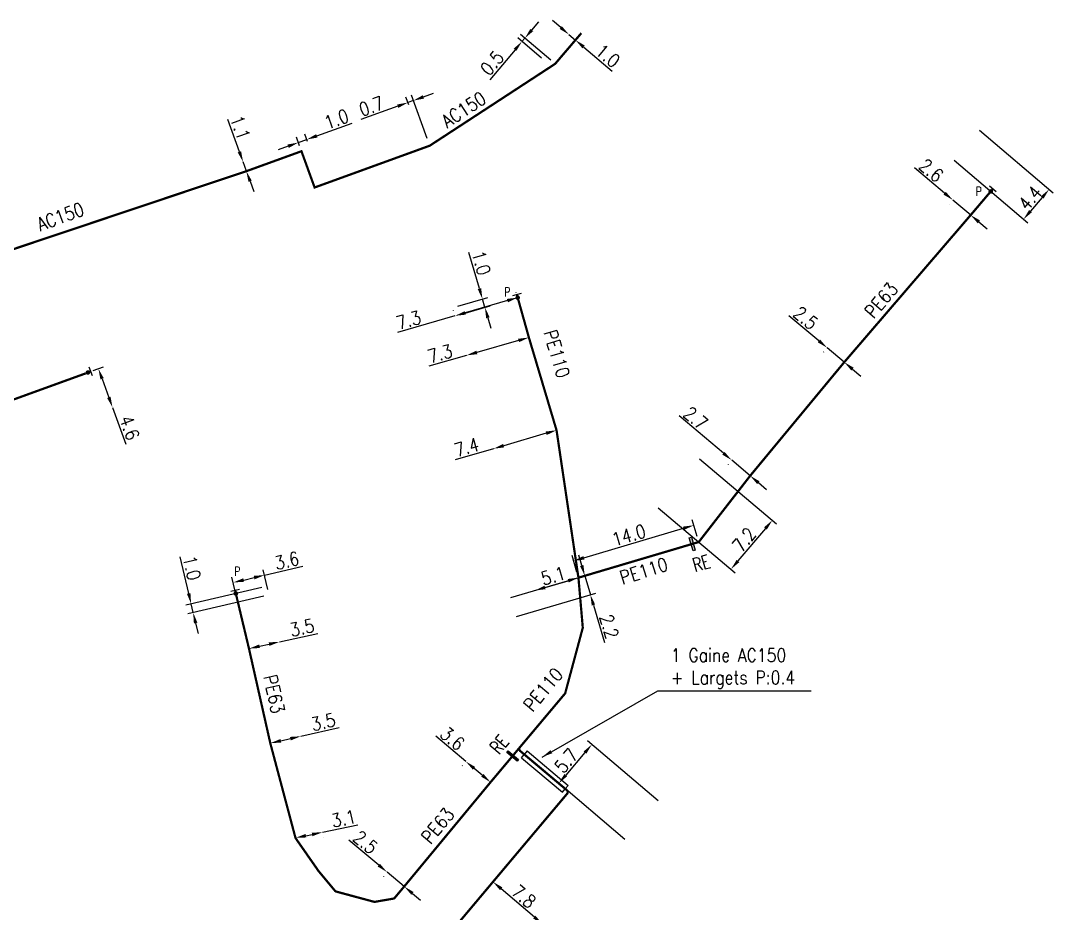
# Model space of a CAD drawing. Header units: millimetres. Extents: x 108995 to 110001, y 128245 to 129001.
# Drawn here: x 109506.3 to 109621.6, y 128901.7 to 129001.4 of the extents above; entities that cross this region are included whole.
import ezdxf
from ezdxf.enums import TextEntityAlignment as Align

# ---------------------------------------------------------------- set-up
doc = ezdxf.new("R2010")
doc.units = ezdxf.units.MM
doc.header["$PDMODE"] = 34
doc.linetypes.add('L_100_AP', pattern=[14, 10, -1.5, 1, -1.5])
doc.linetypes.add('L_100_PE', pattern=[14, 10, -1.5, 1, -1.5])
doc.layers.get('0').update_dxf_attribs({"linetype": 'CONTINUOUS'})
doc.layers.get('Defpoints').update_dxf_attribs({"linetype": 'CONTINUOUS'})
for name, color, linetype in [('L_140', 3, 'CONTINUOUS'), ('L_300', 7, 'CONTINUOUS'), ('L_340', 7, 'CONTINUOUS'), ('L_400', 7, 'CONTINUOUS')]:
    doc.layers.add(name, color=color, linetype=linetype)
doc.styles.add('G_ROMANS', font='ROMANS.SHX', dxfattribs={"width": 0.75})
doc.styles.get("Standard").update_dxf_attribs({"font": 'romans.shx', "width": 0.85})
doc.dimstyles.get("Standard").update_dxf_attribs({"dimtxt": 1.5, "dimasz": 1.2, "dimexe": 0.625, "dimexo": 0.625, "dimgap": 0.25, "dimtad": 1, "dimdec": 1, "dimzin": 0, "dimdsep": 46, "dimtxsty": 'Standard', "dimcen": -0.5, "dimadec": 0, "dimazin": 0, "dimtfac": 1, "dimtdec": 1, "dimtmove": 0, "dimatfit": 3, "dimfxl": 1, "dimtolj": 1, "dimtzin": 0, "dimarcsym": 0})

# ---------------------------------------------------------------- blocks, each defined once
blk = doc.blocks.new('*D203')
at = {"layer": 'Defpoints', "color": 0, "linetype": 'Continuous', "ltscale": 0.5, "transparency": 16777216}
for p in [(109531.09, 128985.62), (109531.09, 128985.62), (109531.46, 128984.58)]:
    blk.add_point(p, dxfattribs=at)
at = {"layer": 'L_140', "color": 0, "linetype": 'Continuous', "lineweight": -2, "ltscale": 0.5, "transparency": 16777216}
for p, q in [((109530.68, 128986.75), (109529.38, 128990.34)), ((109531.46, 128984.58), (109531.09, 128985.62)), ((109531.87, 128983.46), (109532.28, 128982.33))]:
    blk.add_line(p, q, dxfattribs=at)
at = {"layer": 'L_140', "color": 0, "linetype": 'Continuous', "ltscale": 0.5, "transparency": 16777216}
for points in [[(109530.87, 128986.81), (109530.49, 128986.68), (109531.09, 128985.62)], [(109532.06, 128983.52), (109531.69, 128983.39), (109531.46, 128984.58)]]:
    blk.add_solid(points, dxfattribs=at)
at = {"layer": 'L_140', "color": 0, "linetype": 'Continuous', "ltscale": 0.5, "transparency": 16777216, "insert": (109530.76, 128989.45), "char_height": 1.5, "attachment_point": 5, "rotation": 289.9268}
blk.add_mtext('\\A1;1.1', dxfattribs=at)
blk = doc.blocks.new('*D204')
at = {"layer": 'Defpoints', "color": 0, "linetype": 'Continuous', "ltscale": 0.5}
for p in [(109567.49, 128999.84), (109567.49, 128999.84), (109568.21, 128999.23)]:
    blk.add_point(p, dxfattribs=at)
at = {"layer": 'L_140', "color": 0, "linetype": 'Continuous', "lineweight": -2, "ltscale": 0.5}
for p, q in [((109566.57, 129000.62), (109565.66, 129001.4)), ((109567.49, 128999.84), (109568.21, 128999.23)), ((109569.13, 128998.45), (109572.32, 128995.75))]:
    blk.add_line(p, q, dxfattribs=at)
at = {"layer": 'L_140', "color": 0, "linetype": 'Continuous', "ltscale": 0.5}
for points in [[(109566.7, 129000.77), (109566.44, 129000.47), (109567.49, 128999.84)], [(109569.26, 128998.61), (109569, 128998.3), (109568.21, 128999.23)]]:
    blk.add_solid(points, dxfattribs=at)
at = {"layer": 'L_140', "color": 0, "linetype": 'Continuous', "ltscale": 0.5, "insert": (109571.83, 128997.48), "char_height": 1.5, "attachment_point": 5, "rotation": 319.7197}
blk.add_mtext('\\A1;1.0', dxfattribs=at)
blk = doc.blocks.new('*D207')
at = {"layer": 'Defpoints', "color": 0, "linetype": 'Continuous', "ltscale": 0.5}
for p in [(109538.2, 128988.12), (109537.61, 128986.81), (109538.5, 128987.29)]:
    blk.add_point(p, dxfattribs=at)
at = {"layer": 'L_140', "color": 0, "linetype": 'Continuous', "lineweight": -2, "ltscale": 0.5}
for p, q in [((109539.33, 128988.53), (109543.27, 128989.96)), ((109538.29, 128987.88), (109537.99, 128988.71)), ((109537.4, 128987.4), (109537.05, 128988.37)), ((109537.26, 128987.78), (109538.2, 128988.12)), ((109536.13, 128987.37), (109535, 128986.96))]:
    blk.add_line(p, q, dxfattribs=at)
at = {"layer": 'L_140', "color": 0, "linetype": 'Continuous', "ltscale": 0.5}
for points in [[(109539.26, 128988.72), (109539.4, 128988.34), (109538.2, 128988.12)], [(109536.06, 128987.56), (109536.2, 128987.18), (109537.26, 128987.78)]]:
    blk.add_solid(points, dxfattribs=at)
at = {"layer": 'L_140', "color": 0, "linetype": 'Continuous', "ltscale": 0.5, "insert": (109541.52, 128990.39), "char_height": 1.5, "attachment_point": 5, "rotation": 19.9286}
blk.add_mtext('\\A1;1.0', dxfattribs=at)
blk = doc.blocks.new('*D208')
at = {"layer": 'Defpoints', "color": 0, "linetype": 'Continuous', "transparency": 16777216}
for p in [(109549.5, 128992.25), (109549.81, 128991.39), (109551.85, 128987.66)]:
    blk.add_point(p, dxfattribs=at)
at = {"layer": 'L_140', "color": 0, "linetype": 'Continuous', "lineweight": -2, "transparency": 16777216}
for p, q in [((109551.24, 128992.88), (109552.36, 128993.29)), ((109549.59, 128991.98), (109549.28, 128992.84)), ((109550.11, 128992.47), (109549.5, 128992.25)), ((109551.64, 128988.25), (109549.89, 128993.06)), ((109548.37, 128991.84), (109544.26, 128990.35))]:
    blk.add_line(p, q, dxfattribs=at)
at = {"layer": 'L_140', "color": 0, "linetype": 'Continuous', "transparency": 16777216}
for points in [[(109548.3, 128992.03), (109548.44, 128991.65), (109549.5, 128992.25)], [(109551.17, 128993.07), (109551.3, 128992.69), (109550.11, 128992.47)]]:
    blk.add_solid(points, dxfattribs=at)
at = {"layer": 'L_140', "color": 0, "linetype": 'Continuous', "transparency": 16777216, "insert": (109545.41, 128991.83), "char_height": 1.5, "attachment_point": 5, "rotation": 19.9451}
blk.add_mtext('\\A1;0.7', dxfattribs=at)
blk = doc.blocks.new('*D274')
at = {"layer": 'Defpoints', "color": 0, "linetype": 'Continuous', "transparency": 16777216}
for p in [(109554.48, 128969.34), (109558.1, 128969.36), (109554.76, 128968.38)]:
    blk.add_point(p, dxfattribs=at)
at = {"layer": 'L_340', "color": 0, "linetype": 'Continuous', "lineweight": -2, "transparency": 16777216}
for p, q in [((109557.48, 128971.47), (109556.31, 128975.49)), ((109555.08, 128969.52), (109558.42, 128970.49)), ((109558.1, 128969.36), (109557.82, 128970.32)), ((109555.36, 128968.56), (109558.7, 128969.53)), ((109558.43, 128968.2), (109558.77, 128967.05))]:
    blk.add_line(p, q, dxfattribs=at)
at = {"layer": 'L_340', "color": 0, "linetype": 'Continuous', "transparency": 16777216}
for points in [[(109557.68, 128971.52), (109557.29, 128971.41), (109557.82, 128970.32)], [(109558.63, 128968.26), (109558.24, 128968.15), (109558.1, 128969.36)]]:
    blk.add_solid(points, dxfattribs=at)
at = {"layer": 'L_340', "color": 0, "linetype": 'Continuous', "transparency": 16777216, "insert": (109557.69, 128974.34), "char_height": 1.5, "attachment_point": 5, "rotation": 286.2433}
blk.add_mtext('\\A1;1.0', dxfattribs=at)
blk = doc.blocks.new('*D275')
at = {"layer": 'Defpoints', "color": 0, "linetype": 'Continuous', "transparency": 16777216}
for p in [(109561.76, 128970.46), (109561.77, 128970.43), (109554.76, 128968.38)]:
    blk.add_point(p, dxfattribs=at)
at = {"layer": 'L_340', "color": 0, "linetype": 'Continuous', "lineweight": -2, "transparency": 16777216}
for p, q in [((109561.6, 128971.03), (109561.59, 128971.06)), ((109554.59, 128968.98), (109554.58, 128969.02)), ((109560.61, 128970.12), (109555.91, 128968.75)), ((109554.75, 128968.42), (109548.34, 128966.55))]:
    blk.add_line(p, q, dxfattribs=at)
at = {"layer": 'L_340', "color": 0, "linetype": 'Continuous', "transparency": 16777216}
for points in [[(109560.55, 128970.31), (109560.67, 128969.93), (109561.76, 128970.46)], [(109555.85, 128968.94), (109555.96, 128968.56), (109554.75, 128968.42)]]:
    blk.add_solid(points, dxfattribs=at)
at = {"layer": 'L_340', "color": 0, "linetype": 'Continuous', "transparency": 16777216, "insert": (109549.58, 128967.95), "char_height": 1.5, "attachment_point": 5, "rotation": 16.2433}
blk.add_mtext('\\A1;7.3', dxfattribs=at)
blk = doc.blocks.new('*D276')
at = {"layer": 'Defpoints', "color": 0, "linetype": 'Continuous', "transparency": 16777216}
for p in [(109563.01, 128966), (109563.01, 128966), (109556.04, 128964.01)]:
    blk.add_point(p, dxfattribs=at)
at = {"layer": 'L_140', "color": 0, "linetype": 'Continuous', "lineweight": -2, "transparency": 16777216}
for p, q in [((109561.86, 128965.67), (109557.19, 128964.34)), ((109556.04, 128964.01), (109551.84, 128962.8))]:
    blk.add_line(p, q, dxfattribs=at)
at = {"layer": 'L_140', "color": 0, "linetype": 'Continuous', "transparency": 16777216}
for points in [[(109561.8, 128965.86), (109561.91, 128965.48), (109563.01, 128966)], [(109557.14, 128964.53), (109557.25, 128964.14), (109556.04, 128964.01)]]:
    blk.add_solid(points, dxfattribs=at)
at = {"layer": 'L_140', "color": 0, "linetype": 'Continuous', "transparency": 16777216, "insert": (109553.09, 128964.2), "char_height": 1.5, "attachment_point": 5, "rotation": 15.9637}
blk.add_mtext('\\A1;7.3', dxfattribs=at)
blk = doc.blocks.new('*D277')
at = {"layer": 'Defpoints', "color": 0, "linetype": 'Continuous', "transparency": 16777216}
for p in [(109566.1, 128955.64), (109566.1, 128955.64), (109559.04, 128953.58)]:
    blk.add_point(p, dxfattribs=at)
at = {"layer": 'L_140', "color": 0, "linetype": 'Continuous', "lineweight": -2, "transparency": 16777216}
for p, q in [((109564.95, 128955.3), (109560.2, 128953.92)), ((109559.04, 128953.58), (109554.79, 128952.34))]:
    blk.add_line(p, q, dxfattribs=at)
at = {"layer": 'L_140', "color": 0, "linetype": 'Continuous', "transparency": 16777216}
for points in [[(109564.89, 128955.5), (109565, 128955.11), (109566.1, 128955.64)], [(109560.14, 128954.11), (109560.25, 128953.73), (109559.04, 128953.58)]]:
    blk.add_solid(points, dxfattribs=at)
at = {"layer": 'L_140', "color": 0, "linetype": 'Continuous', "transparency": 16777216, "insert": (109556.06, 128953.76), "char_height": 1.5, "attachment_point": 5, "rotation": 16.2428}
blk.add_mtext('\\A1;7.4', dxfattribs=at)
blk = doc.blocks.new('*D278')
at = {"layer": 'Defpoints', "color": 0, "linetype": 'Continuous', "transparency": 16777216}
for p in [(109585.68, 128952.33), (109587.72, 128950.56), (109587.75, 128950.59)]:
    blk.add_point(p, dxfattribs=at)
at = {"layer": 'L_140', "color": 0, "linetype": 'Continuous', "lineweight": -2, "transparency": 16777216}
for p, q in [((109584.74, 128953.07), (109579.78, 128957.25)), ((109585.28, 128951.85), (109585.25, 128951.82)), ((109587.72, 128950.56), (109585.66, 128952.3)), ((109587.34, 128950.11), (109587.32, 128950.08)), ((109588.64, 128949.79), (109589.56, 128949.01))]:
    blk.add_line(p, q, dxfattribs=at)
at = {"layer": 'L_140', "color": 0, "linetype": 'Continuous', "transparency": 16777216}
for points in [[(109584.87, 128953.22), (109584.61, 128952.92), (109585.66, 128952.3)], [(109588.77, 128949.94), (109588.51, 128949.63), (109587.72, 128950.56)]]:
    blk.add_solid(points, dxfattribs=at)
at = {"layer": 'L_140', "color": 0, "linetype": 'Continuous', "transparency": 16777216, "insert": (109581.64, 128956.99), "char_height": 1.5, "attachment_point": 5, "rotation": 319.8771}
blk.add_mtext('\\A1;2.7', dxfattribs=at)
blk = doc.blocks.new('*D279')
at = {"layer": 'Defpoints', "color": 0, "linetype": 'Continuous', "transparency": 16777216}
for p in [(109596.34, 128964.88), (109598.23, 128963.25), (109598.26, 128963.28)]:
    blk.add_point(p, dxfattribs=at)
at = {"layer": 'L_140', "color": 0, "linetype": 'Continuous', "lineweight": -2, "transparency": 16777216}
for p, q in [((109595.4, 128965.62), (109592.05, 128968.43)), ((109595.94, 128964.4), (109595.92, 128964.37)), ((109598.23, 128963.25), (109596.32, 128964.85)), ((109597.86, 128962.8), (109597.83, 128962.77)), ((109599.15, 128962.48), (109600.07, 128961.7))]:
    blk.add_line(p, q, dxfattribs=at)
at = {"layer": 'L_140', "color": 0, "linetype": 'Continuous', "transparency": 16777216}
for points in [[(109595.53, 128965.78), (109595.27, 128965.47), (109596.32, 128964.85)], [(109599.28, 128962.63), (109599.02, 128962.32), (109598.23, 128963.25)]]:
    blk.add_solid(points, dxfattribs=at)
at = {"layer": 'L_140', "color": 0, "linetype": 'Continuous', "transparency": 16777216, "insert": (109593.91, 128968.18), "char_height": 1.5, "attachment_point": 5, "rotation": 320}
blk.add_mtext('\\A1;2.5', dxfattribs=at)
blk = doc.blocks.new('*D280')
at = {"layer": 'Defpoints', "color": 0, "linetype": 'Continuous', "transparency": 16777216}
for p in [(109610.36, 128981.36), (109612.35, 128979.68), (109612.35, 128979.68)]:
    blk.add_point(p, dxfattribs=at)
at = {"layer": 'L_140', "color": 0, "linetype": 'Continuous', "lineweight": -2, "transparency": 16777216}
for p, q in [((109609.44, 128982.13), (109606.09, 128984.94)), ((109609.96, 128980.88), (109609.96, 128980.88)), ((109612.35, 128979.68), (109610.36, 128981.36)), ((109611.95, 128979.21), (109611.95, 128979.21)), ((109613.27, 128978.91), (109614.19, 128978.14))]:
    blk.add_line(p, q, dxfattribs=at)
at = {"layer": 'L_140', "color": 0, "linetype": 'Continuous', "transparency": 16777216}
for points in [[(109609.57, 128982.28), (109609.31, 128981.97), (109610.36, 128981.36)], [(109613.4, 128979.07), (109613.14, 128978.76), (109612.35, 128979.68)]]:
    blk.add_solid(points, dxfattribs=at)
at = {"layer": 'L_140', "color": 0, "linetype": 'Continuous', "transparency": 16777216, "insert": (109607.95, 128984.68), "char_height": 1.5, "attachment_point": 5, "rotation": 320}
blk.add_mtext('\\A1;2.6', dxfattribs=at)
blk = doc.blocks.new('*D281')
at = {"layer": 'Defpoints', "color": 0, "linetype": 'Continuous', "transparency": 16777216}
for p in [(109612.86, 128989.57), (109610.01, 128986.22), (109618.25, 128979.2)]:
    blk.add_point(p, dxfattribs=at)
at = {"layer": 'L_340', "color": 0, "linetype": 'Continuous', "lineweight": -2, "transparency": 16777216}
for p, q in [((109613.34, 128989.17), (109621.58, 128982.15)), ((109610.49, 128985.82), (109618.73, 128978.8)), ((109620.33, 128981.64), (109619.03, 128980.12))]:
    blk.add_line(p, q, dxfattribs=at)
at = {"layer": 'L_340', "color": 0, "linetype": 'Continuous', "transparency": 16777216}
for points in [[(109620.18, 128981.77), (109620.48, 128981.51), (109621.11, 128982.55)], [(109618.88, 128980.25), (109619.18, 128979.99), (109618.25, 128979.2)]]:
    blk.add_solid(points, dxfattribs=at)
at = {"layer": 'L_340', "color": 0, "linetype": 'Continuous', "transparency": 16777216, "insert": (109618.98, 128981.6), "char_height": 1.5, "attachment_point": 5, "rotation": 49.59}
blk.add_mtext('\\A1;4.4', dxfattribs=at)
blk = doc.blocks.new('*D282')
at = {"layer": 'Defpoints', "color": 0, "linetype": 'Continuous', "transparency": 16777216}
for p in [(109566.35, 128916.21), (109577.9, 128913.85), (109574.2, 128909.51)]:
    blk.add_point(p, dxfattribs=at)
at = {"layer": 'L_140', "color": 0, "linetype": 'Continuous', "lineweight": -2, "transparency": 16777216}
for p, q in [((109577.43, 128914.25), (109569.57, 128920.95)), ((109569.27, 128919.63), (109567.13, 128917.12)), ((109573.73, 128909.92), (109565.87, 128916.62))]:
    blk.add_line(p, q, dxfattribs=at)
at = {"layer": 'L_140', "color": 0, "linetype": 'Continuous', "transparency": 16777216}
for points in [[(109569.12, 128919.76), (109569.42, 128919.5), (109570.05, 128920.55)], [(109566.98, 128917.25), (109567.28, 128916.99), (109566.35, 128916.21)]]:
    blk.add_solid(points, dxfattribs=at)
at = {"layer": 'L_140', "color": 0, "linetype": 'Continuous', "transparency": 16777216, "insert": (109567.18, 128918.73), "char_height": 1.5, "attachment_point": 5, "rotation": 49.5351}
blk.add_mtext('\\A1;5.7', dxfattribs=at)
blk = doc.blocks.new('*D283')
at = {"layer": 'Defpoints', "color": 0, "linetype": 'Continuous', "transparency": 16777216}
for p in [(109556, 128918.67), (109558.73, 128916.33), (109558.75, 128916.36)]:
    blk.add_point(p, dxfattribs=at)
at = {"layer": 'L_140', "color": 0, "linetype": 'Continuous', "lineweight": -2, "transparency": 16777216}
for p, q in [((109555.97, 128918.64), (109552.63, 128921.46)), ((109555.59, 128918.19), (109555.57, 128918.17)), ((109557.81, 128917.1), (109556.89, 128917.87)), ((109558.35, 128915.88), (109558.33, 128915.85))]:
    blk.add_line(p, q, dxfattribs=at)
at = {"layer": 'L_140', "color": 0, "linetype": 'Continuous', "transparency": 16777216}
for points in [[(109557.02, 128918.03), (109556.76, 128917.72), (109555.97, 128918.64)], [(109557.94, 128917.25), (109557.68, 128916.95), (109558.73, 128916.33)]]:
    blk.add_solid(points, dxfattribs=at)
at = {"layer": 'L_140', "color": 0, "linetype": 'Continuous', "transparency": 16777216, "insert": (109554.48, 128921.2), "char_height": 1.5, "attachment_point": 5, "rotation": 319.9729}
blk.add_mtext('\\A1;3.6', dxfattribs=at)
blk = doc.blocks.new('*D284')
at = {"layer": 'Defpoints', "color": 0, "linetype": 'Continuous', "transparency": 16777216}
for p in [(109547.19, 128906.32), (109549.09, 128904.68), (109549.11, 128904.71)]:
    blk.add_point(p, dxfattribs=at)
at = {"layer": 'L_140', "color": 0, "linetype": 'Continuous', "lineweight": -2, "transparency": 16777216}
for p, q in [((109546.25, 128907.06), (109542.91, 128909.87)), ((109546.79, 128905.84), (109546.77, 128905.81)), ((109549.09, 128904.68), (109547.17, 128906.29)), ((109548.71, 128904.23), (109548.68, 128904.2)), ((109550, 128903.91), (109550.92, 128903.14))]:
    blk.add_line(p, q, dxfattribs=at)
at = {"layer": 'L_140', "color": 0, "linetype": 'Continuous', "transparency": 16777216}
for points in [[(109546.38, 128907.21), (109546.12, 128906.91), (109547.17, 128906.29)], [(109550.13, 128904.06), (109549.88, 128903.76), (109549.09, 128904.68)]]:
    blk.add_solid(points, dxfattribs=at)
at = {"layer": 'L_140', "color": 0, "linetype": 'Continuous', "transparency": 16777216, "insert": (109544.76, 128909.62), "char_height": 1.5, "attachment_point": 5, "rotation": 319.9583}
blk.add_mtext('\\A1;2.5', dxfattribs=at)
blk = doc.blocks.new('*D285')
at = {"layer": 'Defpoints', "color": 0, "linetype": 'Continuous', "transparency": 16777216}
for p in [(109539.97, 128910.74), (109536.94, 128910.11), (109536.94, 128910.11)]:
    blk.add_point(p, dxfattribs=at)
at = {"layer": 'L_140', "color": 0, "linetype": 'Continuous', "lineweight": -2, "transparency": 16777216}
for p, q in [((109539.97, 128910.74), (109543.89, 128911.57)), ((109538.11, 128910.35), (109538.8, 128910.5)), ((109537.07, 128909.49), (109537.07, 128909.49)), ((109540.1, 128910.13), (109540.1, 128910.13))]:
    blk.add_line(p, q, dxfattribs=at)
at = {"layer": 'L_140', "color": 0, "linetype": 'Continuous', "transparency": 16777216}
for points in [[(109538.07, 128910.55), (109538.15, 128910.16), (109536.94, 128910.11)], [(109538.76, 128910.69), (109538.84, 128910.3), (109539.97, 128910.74)]]:
    blk.add_solid(points, dxfattribs=at)
at = {"layer": 'L_140', "color": 0, "linetype": 'Continuous', "transparency": 16777216, "insert": (109542.32, 128912.26), "char_height": 1.5, "attachment_point": 5, "rotation": 11.8556}
blk.add_mtext('\\A1;3.1', dxfattribs=at)
blk = doc.blocks.new('*D286')
at = {"layer": 'Defpoints', "color": 0, "linetype": 'Continuous', "transparency": 16777216}
for p in [(109534.13, 128920.69), (109534.13, 128920.69), (109537.54, 128921.46)]:
    blk.add_point(p, dxfattribs=at)
at = {"layer": 'L_140', "color": 0, "linetype": 'Continuous', "lineweight": -2, "transparency": 16777216}
for p, q in [((109537.54, 128921.46), (109541.81, 128922.43)), ((109535.3, 128920.96), (109536.37, 128921.2))]:
    blk.add_line(p, q, dxfattribs=at)
at = {"layer": 'L_140', "color": 0, "linetype": 'Continuous', "transparency": 16777216}
for points in [[(109535.26, 128921.15), (109535.35, 128920.76), (109534.13, 128920.69)], [(109536.33, 128921.39), (109536.42, 128921), (109537.54, 128921.46)]]:
    blk.add_solid(points, dxfattribs=at)
at = {"layer": 'L_140', "color": 0, "linetype": 'Continuous', "transparency": 16777216, "insert": (109540.04, 128923.05), "char_height": 1.5, "attachment_point": 5, "rotation": 12.722}
blk.add_mtext('\\A1;3.5', dxfattribs=at)
blk = doc.blocks.new('*D287')
at = {"layer": 'Defpoints', "color": 0, "linetype": 'Continuous', "transparency": 16777216}
for p in [(109531.75, 128931.25), (109531.75, 128931.25), (109535.17, 128932.01)]:
    blk.add_point(p, dxfattribs=at)
at = {"layer": 'L_140', "color": 0, "linetype": 'Continuous', "lineweight": -2, "transparency": 16777216}
for p, q in [((109535.17, 128932.01), (109539.44, 128932.95)), ((109532.92, 128931.51), (109534, 128931.75))]:
    blk.add_line(p, q, dxfattribs=at)
at = {"layer": 'L_140', "color": 0, "linetype": 'Continuous', "transparency": 16777216}
for points in [[(109532.88, 128931.71), (109532.97, 128931.32), (109531.75, 128931.25)], [(109533.95, 128931.95), (109534.04, 128931.56), (109535.17, 128932.01)]]:
    blk.add_solid(points, dxfattribs=at)
at = {"layer": 'L_140', "color": 0, "linetype": 'Continuous', "transparency": 16777216, "insert": (109537.67, 128933.59), "char_height": 1.5, "attachment_point": 5, "rotation": 12.4672}
blk.add_mtext('\\A1;3.5', dxfattribs=at)
blk = doc.blocks.new('*D288')
at = {"layer": 'Defpoints', "color": 0, "linetype": 'Continuous', "transparency": 16777216}
for p in [(109533.78, 128938.23), (109534.01, 128937.25), (109525.29, 128936.24)]:
    blk.add_point(p, dxfattribs=at)
at = {"layer": 'L_340', "color": 0, "linetype": 'Continuous', "lineweight": -2, "transparency": 16777216}
for p, q in [((109525.02, 128937.41), (109524.07, 128941.49)), ((109533.17, 128938.09), (109524.68, 128936.1)), ((109533.4, 128937.11), (109524.91, 128935.13)), ((109525.52, 128935.27), (109525.29, 128936.24)), ((109525.79, 128934.1), (109526.07, 128932.93))]:
    blk.add_line(p, q, dxfattribs=at)
at = {"layer": 'L_340', "color": 0, "linetype": 'Continuous', "transparency": 16777216}
for points in [[(109525.21, 128937.46), (109524.82, 128937.37), (109525.29, 128936.24)], [(109525.99, 128934.15), (109525.6, 128934.06), (109525.52, 128935.27)]]:
    blk.add_solid(points, dxfattribs=at)
at = {"layer": 'L_340', "color": 0, "linetype": 'Continuous', "transparency": 16777216, "insert": (109525.38, 128940.26), "char_height": 1.5, "attachment_point": 5, "rotation": 283.1484}
blk.add_mtext('\\A1;1.0', dxfattribs=at)
blk = doc.blocks.new('*D289')
at = {"layer": 'Defpoints', "color": 0, "linetype": 'Continuous', "transparency": 16777216}
for p in [(109529.99, 128938.64), (109534.01, 128937.25), (109530.5, 128936.43)]:
    blk.add_point(p, dxfattribs=at)
at = {"layer": 'L_340', "color": 0, "linetype": 'Continuous', "lineweight": -2, "transparency": 16777216}
for p, q in [((109533.49, 128939.46), (109537.75, 128940.45)), ((109530.36, 128937.04), (109529.85, 128939.25)), ((109531.16, 128938.91), (109532.32, 128939.19)), ((109533.87, 128937.86), (109533.35, 128940.07))]:
    blk.add_line(p, q, dxfattribs=at)
at = {"layer": 'L_340', "color": 0, "linetype": 'Continuous', "transparency": 16777216}
for points in [[(109531.11, 128939.11), (109531.2, 128938.72), (109529.99, 128938.64)], [(109532.28, 128939.38), (109532.37, 128938.99), (109533.49, 128939.46)]]:
    blk.add_solid(points, dxfattribs=at)
at = {"layer": 'L_340', "color": 0, "linetype": 'Continuous', "transparency": 16777216, "insert": (109535.98, 128941.07), "char_height": 1.5, "attachment_point": 5, "rotation": 13.1484}
blk.add_mtext('\\A1;3.6', dxfattribs=at)
blk = doc.blocks.new('*D292')
at = {"layer": 'Defpoints', "color": 0, "linetype": 'Continuous', "transparency": 16777216}
for p in [(109559, 128905.2), (109559.02, 128905.22), (109564.55, 128900.5)]:
    blk.add_point(p, dxfattribs=at)
at = {"layer": 'L_140', "color": 0, "linetype": 'Continuous', "lineweight": -2, "transparency": 16777216}
for p, q in [((109558.61, 128904.75), (109558.6, 128904.73)), ((109563.62, 128901.26), (109559.92, 128904.42)), ((109564.14, 128900.02), (109564.13, 128900))]:
    blk.add_line(p, q, dxfattribs=at)
at = {"layer": 'L_140', "color": 0, "linetype": 'Continuous', "transparency": 16777216}
for points in [[(109560.05, 128904.58), (109559.79, 128904.27), (109559, 128905.2)], [(109563.75, 128901.41), (109563.49, 128901.11), (109564.53, 128900.48)]]:
    blk.add_solid(points, dxfattribs=at)
at = {"layer": 'L_140', "color": 0, "linetype": 'Continuous', "transparency": 16777216, "insert": (109562.45, 128903.57), "char_height": 1.5, "attachment_point": 5, "rotation": 319.4781}
blk.add_mtext('\\A1;7.8', dxfattribs=at)
blk = doc.blocks.new('*D293')
at = {"layer": 'Defpoints', "color": 0, "linetype": 'Continuous', "transparency": 16777216}
for p in [(109569.25, 128939.39), (109560.4, 128936.77), (109561.03, 128934.65)]:
    blk.add_point(p, dxfattribs=at)
at = {"layer": 'L_140', "color": 0, "linetype": 'Continuous', "lineweight": -2, "transparency": 16777216}
for p, q in [((109568.91, 128940.54), (109568.57, 128941.69)), ((109561, 128936.95), (109569.85, 128939.57)), ((109569.25, 128939.39), (109569.88, 128937.27)), ((109561.63, 128934.83), (109570.48, 128937.45)), ((109570.22, 128936.12), (109571.46, 128931.93))]:
    blk.add_line(p, q, dxfattribs=at)
at = {"layer": 'L_140', "color": 0, "linetype": 'Continuous', "transparency": 16777216}
for points in [[(109569.1, 128940.6), (109568.72, 128940.48), (109569.25, 128939.39)], [(109570.41, 128936.18), (109570.03, 128936.06), (109569.88, 128937.27)]]:
    blk.add_solid(points, dxfattribs=at)
at = {"layer": 'L_140', "color": 0, "linetype": 'Continuous', "transparency": 16777216, "insert": (109571.97, 128933.73), "char_height": 1.5, "attachment_point": 5, "rotation": 286.4862}
blk.add_mtext('\\A1;2.2', dxfattribs=at)
blk = doc.blocks.new('*D294')
at = {"layer": 'Defpoints', "color": 0, "linetype": 'Continuous', "transparency": 16777216}
for p in [(109568.56, 128939.18), (109568.56, 128939.18), (109563.67, 128937.74)]:
    blk.add_point(p, dxfattribs=at)
at = {"layer": 'L_140', "color": 0, "linetype": 'Continuous', "lineweight": -2, "transparency": 16777216}
blk.add_line((109564.82, 128938.08), (109567.41, 128938.84), dxfattribs=at)
at = {"layer": 'L_140', "color": 0, "linetype": 'Continuous', "transparency": 16777216}
for points in [[(109567.35, 128939.03), (109567.46, 128938.65), (109568.56, 128939.18)], [(109564.76, 128938.27), (109564.87, 128937.89), (109563.67, 128937.74)]]:
    blk.add_solid(points, dxfattribs=at)
at = {"layer": 'L_140', "color": 0, "linetype": 'Continuous', "transparency": 16777216, "insert": (109565.73, 128939.39), "char_height": 1.5, "attachment_point": 5, "rotation": 16.4862}
blk.add_mtext('\\A1;5.1', dxfattribs=at)
blk = doc.blocks.new('L_340_21')
at = {"linetype": 'Continuous'}
blk.add_hatch(color=0, dxfattribs=at).paths.add_polyline_path([(0.125, 0.75), (-0.125, 0.75), (-0.125, -0.75), (0.125, -0.75)])
at = {"color": 0, "linetype": 'Continuous'}
blk.add_lwpolyline([(-0.125, 0.75), (0.125, 0.75), (0.125, -0.75), (-0.125, -0.75)], close=True, dxfattribs=at)
at = {"color": 0, "linetype": 'Continuous', "width": 0.75}
for tag, height, flags, p in [('RE', 1, 8, (0, 2)), ('DEF_LEG', 1.2, 3, (0, -5)), ('DEF_COUP', 1.2, 3, (0, -7.5)), ('DEF_TYPE', 1.2, 3, (0, -10))]:
    blk.add_attdef(tag, text='', height=height, dxfattribs=dict(at, flags=flags)).set_placement(p, align=Align.MIDDLE)
blk = doc.blocks.new('*D295')
at = {"layer": 'Defpoints', "color": 0, "linetype": 'Continuous', "transparency": 16777216}
for p in [(109581.43, 128945.03), (109581.98, 128943.16), (109568.56, 128939.18)]:
    blk.add_point(p, dxfattribs=at)
at = {"layer": 'L_140', "color": 0, "linetype": 'Continuous', "lineweight": -2, "transparency": 16777216}
for p, q in [((109581.8, 128943.76), (109581.25, 128945.63)), ((109569.15, 128941.4), (109580.27, 128944.69)), ((109568.38, 128939.78), (109567.83, 128941.65))]:
    blk.add_line(p, q, dxfattribs=at)
at = {"layer": 'L_140', "color": 0, "linetype": 'Continuous', "transparency": 16777216}
for points in [[(109580.22, 128944.88), (109580.33, 128944.5), (109581.43, 128945.03)], [(109569.1, 128941.59), (109569.21, 128941.2), (109568, 128941.06)]]:
    blk.add_solid(points, dxfattribs=at)
at = {"layer": 'L_140', "color": 0, "linetype": 'Continuous', "transparency": 16777216, "insert": (109574.18, 128943.93), "char_height": 1.5, "attachment_point": 5, "rotation": 16.4864}
blk.add_mtext('\\A1;14.0', dxfattribs=at)
blk = doc.blocks.new('*D296')
at = {"layer": 'Defpoints', "color": 0, "linetype": 'Continuous', "transparency": 16777216}
for p in [(109581.59, 128952.84), (109576.98, 128947.37), (109585.58, 128940.12)]:
    blk.add_point(p, dxfattribs=at)
at = {"layer": 'L_140', "color": 0, "linetype": 'Continuous', "lineweight": -2, "transparency": 16777216}
for p, q in [((109582.07, 128952.44), (109590.68, 128945.19)), ((109577.46, 128946.97), (109586.06, 128939.71)), ((109589.42, 128944.67), (109586.36, 128941.04))]:
    blk.add_line(p, q, dxfattribs=at)
at = {"layer": 'L_140', "color": 0, "linetype": 'Continuous', "transparency": 16777216}
for points in [[(109589.27, 128944.8), (109589.58, 128944.54), (109590.2, 128945.59)], [(109586.21, 128941.16), (109586.51, 128940.91), (109585.58, 128940.12)]]:
    blk.add_solid(points, dxfattribs=at)
at = {"layer": 'L_140', "color": 0, "linetype": 'Continuous', "transparency": 16777216, "insert": (109587.06, 128943.42), "char_height": 1.5, "attachment_point": 5, "rotation": 49.8783}
blk.add_mtext('\\A1;7.2', dxfattribs=at)
blk = doc.blocks.new('L_340_07')
at = {"color": 0, "linetype": 'Continuous', "const_width": 0.25, "flags": 128}
blk.add_lwpolyline([(0, 0), (0.35, 0)], dxfattribs=at)
at = {"color": 0, "linetype": 'Continuous', "flags": 128}
blk.add_lwpolyline([(0.35, -0.5), (0.35, 0.5)], dxfattribs=at)
at = {"color": 0, "linetype": 'Continuous', "width": 0.75, "flags": 3}
for tag, p in [('DEF_LEG', (0.72, -3.47)), ('DEF_COUP', (0.72, -5.97)), ('DEF_TYPE', (0.72, -8.47))]:
    blk.add_attdef(tag, text='', height=1.2, dxfattribs=at).set_placement(p, align=Align.MIDDLE)
blk = doc.blocks.new('L_300_12')
at = {"color": 0, "linetype": 'Continuous', "const_width": 0.248, "flags": 128}
blk.add_lwpolyline([(-0.13, 0, 1), (0.13, 0, 1)], format="xyb", close=True, dxfattribs=at)
at = {"linetype": 'Continuous', "style": 'G_ROMANS', "width": 0.75}
blk.add_attdef('P', text='', height=1, dxfattribs=at).set_placement((0, 1.33), align=Align.MIDDLE_CENTER)
at = {"color": 0, "linetype": 'Continuous', "width": 0.75, "flags": 3}
for tag, p in [('DEF_LEG', (0, -5)), ('DEF_COUP', (0, -7.5)), ('DEF_TYPE', (0, -10))]:
    blk.add_attdef(tag, text='', height=1.2, dxfattribs=at).set_placement(p, align=Align.MIDDLE)
blk = doc.blocks.new('*D362')
at = {"layer": 'Defpoints', "color": 0, "linetype": 'Continuous'}
for p in [(109513.76, 128962.09), (109514.93, 128962.52), (109516.51, 128958.19)]:
    blk.add_point(p, dxfattribs=at)
at = {"layer": 'L_340', "color": 0, "linetype": 'Continuous', "lineweight": -2}
for p, q in [((109514.34, 128962.3), (109515.52, 128962.73)), ((109515.34, 128961.39), (109516.1, 128959.32)), ((109516.51, 128958.19), (109518.01, 128954.09))]:
    blk.add_line(p, q, dxfattribs=at)
at = {"layer": 'L_340', "color": 0, "linetype": 'Continuous'}
for points in [[(109515.53, 128961.46), (109515.16, 128961.32), (109514.93, 128962.52)], [(109516.29, 128959.39), (109515.91, 128959.25), (109516.51, 128958.19)]]:
    blk.add_solid(points, dxfattribs=at)
at = {"layer": 'L_340', "linetype": 'Continuous', "insert": (109518.41, 128955.92), "char_height": 1.5, "attachment_point": 5, "rotation": 290.0836}
blk.add_mtext('\\A1;4.6', dxfattribs=at)
blk = doc.blocks.new('*D514')
at = {"layer": 'Defpoints', "color": 0, "linetype": 'Continuous', "ltscale": 0.5}
for p in [(109562.23, 128999.06), (109564.9, 128996.79), (109565.94, 128996.57)]:
    blk.add_point(p, dxfattribs=at)
at = {"layer": 'L_140', "color": 0, "linetype": 'Continuous', "lineweight": -2, "ltscale": 0.5}
for p, q in [((109563.33, 129000.35), (109564.11, 129001.27)), ((109564.43, 128997.2), (109561.76, 128999.46)), ((109565.46, 128996.97), (109562.08, 128999.84)), ((109562.56, 128999.44), (109562.23, 128999.06)), ((109561.46, 128998.14), (109558.63, 128994.8))]:
    blk.add_line(p, q, dxfattribs=at)
at = {"layer": 'L_140', "color": 0, "linetype": 'Continuous', "ltscale": 0.5}
for points in [[(109563.18, 129000.48), (109563.49, 129000.22), (109562.56, 128999.44)], [(109561.31, 128998.27), (109561.61, 128998.01), (109562.23, 128999.06)]]:
    blk.add_solid(points, dxfattribs=at)
at = {"layer": 'L_140', "color": 0, "linetype": 'Continuous', "ltscale": 0.5, "insert": (109558.89, 128996.66), "char_height": 1.5, "attachment_point": 5, "rotation": 49.7197}
blk.add_mtext('\\A1;0.5', dxfattribs=at)

msp = doc.modelspace()

# ---------------------------------------------------------------- linework, layer by layer
at = {"layer": 'L_140', "linetype": 'L_100_AP', "ltscale": 0.5, "const_width": 0.25}
msp.add_lwpolyline([(109568.87, 129000), (109568.21, 128999.23), (109565.94, 128996.57), (109551.94, 128987.43), (109539.08, 128982.76), (109537.61, 128986.81), (109531.46, 128984.58), (109523.86, 128982.04), (109489.85, 128970.65), (109479.4, 128967.45), (109479.4, 128967.45), (109454.19, 128959.73), (109434.8, 128955.51)], dxfattribs=at)
at = {"layer": 'L_140', "linetype": 'L_100_PE', "ltscale": 0.5, "const_width": 0.25, "flags": 128}
for points in [[(109581.98, 128943.16), (109587.75, 128950.59), (109598.26, 128963.28), (109612.35, 128979.68), (109614.59, 128982.32)], [(109568.56, 128939.18), (109581.98, 128943.16)]]:
    msp.add_lwpolyline(points, dxfattribs=at)
for points in [[(109518.38, 128857.05), (109526.7, 128866.89), (109538.37, 128880.74), (109545.7, 128889.43), (109555.68, 128901.25), (109561.64, 128908.34, 0.000075), (109561.64, 128908.34), (109567.27, 128915.03, 0.414305), (109567.24, 128915.45), (109562.5, 128919.43), (109562.05, 128919.81, -0.414214), (109562.01, 128920.24), (109567.06, 128926.25), (109569.03, 128933.58), (109568.54, 128939.24, 0.015069), (109568.53, 128939.26), (109566.1, 128955.64), (109563.01, 128966), (109561.76, 128970.46)], [(109513.52, 128962), (109493.92, 128954.89), (109485.95, 128951.87, 0.382412), (109482.89, 128945.96), (109484.7, 128939.91), (109484.83, 128939.49), (109474.76, 128935.81)], [(109530.28, 128937.41), (109531.75, 128931.25), (109534.13, 128920.69), (109536.93, 128910.16, 0.087489), (109536.97, 128910.06), (109539.53, 128906.39), (109541.35, 128904.21, 0.153915), (109541.5, 128904.11), (109545.76, 128902.96), (109547.85, 128903.32, 0.176786), (109548.03, 128903.42), (109549.11, 128904.71), (109558.73, 128916.33), (109561.94, 128920.15)]]:
    msp.add_lwpolyline(points, format="xyb", dxfattribs=at)
at = {"layer": 'L_400', "color": 7, "linetype": 'CONTINUOUS'}
for p, q in [((109562.18, 128919.05), (109562.5, 128919.43)), ((109562.18, 128919.05), (109562.5, 128919.43)), ((109562.82, 128919.82), (109562.5, 128919.43)), ((109562.82, 128919.82), (109562.5, 128919.43)), ((109562.82, 128919.82), (109567.4, 128915.97)), ((109562.82, 128919.82), (109567.4, 128915.97)), ((109562.18, 128919.05), (109566.76, 128915.2)), ((109562.18, 128919.05), (109566.76, 128915.2)), ((109567.4, 128915.97), (109567.08, 128915.58)), ((109567.4, 128915.97), (109567.08, 128915.59)), ((109566.76, 128915.2), (109567.08, 128915.59)), ((109566.76, 128915.2), (109567.08, 128915.58))]:
    msp.add_line(p, q, dxfattribs=at)

# ---------------------------------------------------------------- block references
at = {"layer": 'L_300'}
ref = msp.add_blockref('L_300_12', (109614.59, 128982.32), dxfattribs=dict(at, rotation=90.1073695564375))
ref.add_attrib('P', 'P', dxfattribs={"layer": '0', "linetype": 'Continuous', "height": 1, "style": 'G_ROMANS', "width": 0.75}).set_placement((109613.26, 128982.32), align=Align.MIDDLE_CENTER)
ref = msp.add_blockref('L_300_12', (109561.76, 128970.46), dxfattribs=dict(at, rotation=60.89800683094357))
ref.add_attrib('P', 'P', dxfattribs={"layer": '0', "linetype": 'Continuous', "height": 1, "style": 'G_ROMANS', "width": 0.75}).set_placement((109560.6, 128971.1), align=Align.MIDDLE_CENTER)
at = {"layer": 'L_300', "rotation": 58.03261792010156}
msp.add_blockref('L_300_12', (109513.76, 128962.09), dxfattribs=at)
at = {"layer": 'L_300'}
ref = msp.add_blockref('L_300_12', (109530.28, 128937.41), dxfattribs=dict(at, rotation=293.4682517105398))
ref.add_attrib('P', 'P', dxfattribs={"layer": '0', "linetype": 'Continuous', "height": 1, "style": 'G_ROMANS', "width": 0.75}).set_placement((109530.44, 128939.89), align=Align.MIDDLE_CENTER)
at = {"layer": 'L_340'}
for p, rotation in [((109614.59, 128982.32), 49.65784524767511), ((109561.76, 128970.46), 105.6233743636062), ((109513.76, 128962.09), 19.92691200390921), ((109530.28, 128937.41), 103.1484161361338)]:
    msp.add_blockref('L_340_07', p, dxfattribs=dict(at, rotation=rotation))
ref = msp.add_blockref('L_340_21', (109581.26, 128942.94), dxfattribs=dict(at, rotation=16.4098259439937))
ref.add_attrib('RE', 'RE', dxfattribs={"layer": '0', "height": 1.5, "rotation": 16.4098, "style": 'G_ROMANS', "width": 0.75, "flags": 8}).set_placement((109582.27, 128940.8), align=Align.MIDDLE)
ref = msp.add_blockref('L_340_21', (109561.19, 128919.26), dxfattribs=dict(at, rotation=49.97286233856618))
ref.add_attrib('RE', 'RE', dxfattribs={"layer": '0', "height": 1.5, "rotation": 49.9729, "style": 'G_ROMANS', "width": 0.75, "flags": 8}).set_placement((109559.71, 128920.56), align=Align.MIDDLE)

# ---------------------------------------------------------------- texts
at = {"layer": 'L_140', "linetype": 'Continuous', "ltscale": 0.5, "width": 0.85}
for rotation, p in [(33.1466, (109555.73, 128991.46)), (20.1756, (109510.69, 128979.5))]:
    msp.add_text('AC150', height=1.5, rotation=rotation, dxfattribs=at).set_placement(p, align=Align.MIDDLE)
at = {"layer": 'L_140', "linetype": 'Continuous', "width": 0.85}
for s, rotation, p in [('PE63', 49.3418, (109601.51, 128968.02)), ('PE110', 286.6123, (109564.63, 128966.58)), ('PE110', 17.3745, (109573.46, 128938.4)), ('PE110', 49.9729, (109563.43, 128924.11)), ('PE63', 282.614, (109533.35, 128928.13)), ('PE63', 50.3777, (109552.02, 128909.32))]:
    msp.add_text(s, height=1.5, rotation=rotation, dxfattribs=at).set_placement(p)
at = {"layer": 'L_400', "linetype": 'Continuous', "insert": (109578.86, 128926.77), "char_height": 1.5, "attachment_point": 7}
msp.add_mtext('\\A1;1 Gaine AC150\\P+ Largets P:0.4', dxfattribs=at)

# ---------------------------------------------------------------- dimensions: what is measured, and where the dimension line sits
at = {"layer": 'L_140', "linetype": 'Continuous', "ltscale": 0.5}
for base, p1, p2, angle, picture, middle in [((109562.23, 128999.06), (109565.94, 128996.57), (109564.9, 128996.79), 49.7197, '*D514', (109559.66, 128996.01)), ((109567.48855, 128999.84445), (109568.2133, 128999.23025), (109567.48855, 128999.84445), 319.71968, '*D204', (109571.18448, 128996.71226)), ((109531.09, 128985.62), (109531.46, 128984.58), (109531.09, 128985.62), 289.9268, '*D203', (109529.82, 128989.11)), ((109538.2, 128988.12), (109537.61, 128986.81), (109538.5, 128987.29), 199.9286, '*D207', (109541.86, 128989.45))]:
    dim = msp.add_linear_dim(base=base, p1=p1, p2=p2, angle=angle, dimstyle='Standard', override={"dimatfit": 0}, dxfattribs=at)
    dim.commit()
    dim.dimension.update_dxf_attribs({"geometry": picture, "text_midpoint": middle, "dimtype": 160})
at = {"layer": 'L_140', "linetype": 'Continuous'}
dim = msp.add_linear_dim(base=(109549.496, 128992.2475), p1=(109551.8521, 128987.6605), p2=(109549.8057, 128991.3942), angle=19.9451, dimstyle='Standard', override={"dimatfit": 0}, dxfattribs=at)
dim.commit()
dim.dimension.update_dxf_attribs({"geometry": '*D208', "text_midpoint": (109545.7494, 128990.8879), "dimtype": 160})
for base, p1, p2, angle, picture, middle in [((109612.35, 128979.68), (109610.36, 128981.36), (109612.35, 128979.68), 320, '*D280', (109607.31, 128983.92)), ((109598.23, 128963.25), (109596.34, 128964.88), (109598.26, 128963.28), 320, '*D279', (109593.26, 128967.42)), ((109563.01, 128966), (109556.04, 128964.01), (109563.01, 128966), 15.9637, '*D276', (109553.36, 128963.24)), ((109587.72, 128950.56), (109585.68, 128952.33), (109587.75, 128950.59), 319.8771, '*D278', (109580.99, 128956.23)), ((109566.1005, 128955.6398), (109559.0439, 128953.5839), (109566.1005, 128955.6398), 16.2428, '*D277', (109556.3402, 128952.7962)), ((109585.58, 128940.12), (109581.59, 128952.84), (109576.98, 128947.37), 229.8783, '*D296', (109587.82, 128942.77)), ((109581.43, 128945.03), (109568.56, 128939.18), (109581.98, 128943.16), 16.4864, '*D295', (109574.46, 128942.97)), ((109569.25, 128939.39), (109561.03, 128934.65), (109560.4, 128936.77), 106.4862, '*D293', (109571.01, 128933.45)), ((109568.56, 128939.18), (109563.67, 128937.74), (109568.56, 128939.18), 16.4862, '*D294', (109566.01, 128938.43)), ((109531.75, 128931.25), (109535.17, 128932.01), (109531.75, 128931.25), 192.4672, '*D287', (109537.89, 128932.61)), ((109534.13, 128920.69), (109537.54, 128921.46), (109534.13, 128920.69), 192.722, '*D286', (109540.26, 128922.08)), ((109558.73, 128916.33), (109556, 128918.67), (109558.75, 128916.36), 319.9729, '*D283', (109553.84, 128920.44)), ((109566.35, 128916.21), (109577.9, 128913.85), (109574.2, 128909.51), 229.5351, '*D282', (109567.94, 128918.08)), ((109536.94, 128910.11), (109539.97, 128910.74), (109536.94, 128910.11), 191.8556, '*D285', (109542.52, 128911.28)), ((109549.09, 128904.68), (109547.19, 128906.32), (109549.11, 128904.71), 319.9583, '*D284', (109544.12, 128908.85))]:
    dim = msp.add_linear_dim(base=base, p1=p1, p2=p2, angle=angle, dimstyle='Standard', dxfattribs=at)
    dim.commit()
    dim.dimension.update_dxf_attribs({"geometry": picture, "text_midpoint": middle, "dimtype": 161})
dim = msp.add_linear_dim(base=(109559, 128905.2), p1=(109564.55, 128900.5), p2=(109559.02, 128905.22), angle=139.4781, text='7.8', dimstyle='Standard', dxfattribs=at)
dim.commit()
dim.dimension.update_dxf_attribs({"geometry": '*D292', "text_midpoint": (109561.8, 128902.81), "dimtype": 161})
at = {"layer": 'L_340', "linetype": 'Continuous'}
for base, p1, p2, angle, picture, middle in [((109618.25, 128979.2), (109612.86, 128989.57), (109610.01, 128986.22), 229.59, '*D281', (109619.74, 128980.95)), ((109558.1, 128969.36), (109554.48, 128969.34), (109554.76, 128968.38), 286.2433, '*D274', (109556.73, 128974.06)), ((109561.76, 128970.46), (109554.76, 128968.38), (109561.77, 128970.43), 16.2433, '*D275', (109549.86, 128966.99)), ((109525.29, 128936.24), (109534.01, 128937.25), (109533.78, 128938.23), 103.1484, '*D288', (109524.41, 128940.04)), ((109529.99, 128938.64), (109534.01, 128937.25), (109530.5, 128936.43), 193.1484, '*D289', (109536.21, 128940.09))]:
    dim = msp.add_linear_dim(base=base, p1=p1, p2=p2, angle=angle, dimstyle='Standard', dxfattribs=at)
    dim.commit()
    dim.dimension.update_dxf_attribs({"geometry": picture, "text_midpoint": middle, "dimtype": 161})
dim = msp.add_linear_dim(base=(109514.93, 128962.52), p1=(109516.51, 128958.19), p2=(109513.76, 128962.09), angle=290.0836, dimstyle='Standard', override={"dimclrt": 256}, dxfattribs=at)
dim.commit()
dim.dimension.update_dxf_attribs({"geometry": '*D362', "text_midpoint": (109517.47, 128955.58), "dimtype": 160})

# ---------------------------------------------------------------- leaders
at = {"layer": 'L_400', "linetype": 'Continuous', "annotation_type": 0, "has_hookline": 1, "hookline_direction": 0, "text_width": 15.66}
msp.add_leader([(109564.48, 128919.14), (109577.41, 128926.52), (109578.61, 128926.52)], dimstyle='Standard', dxfattribs=at)

doc.saveas('drawing.dxf')
